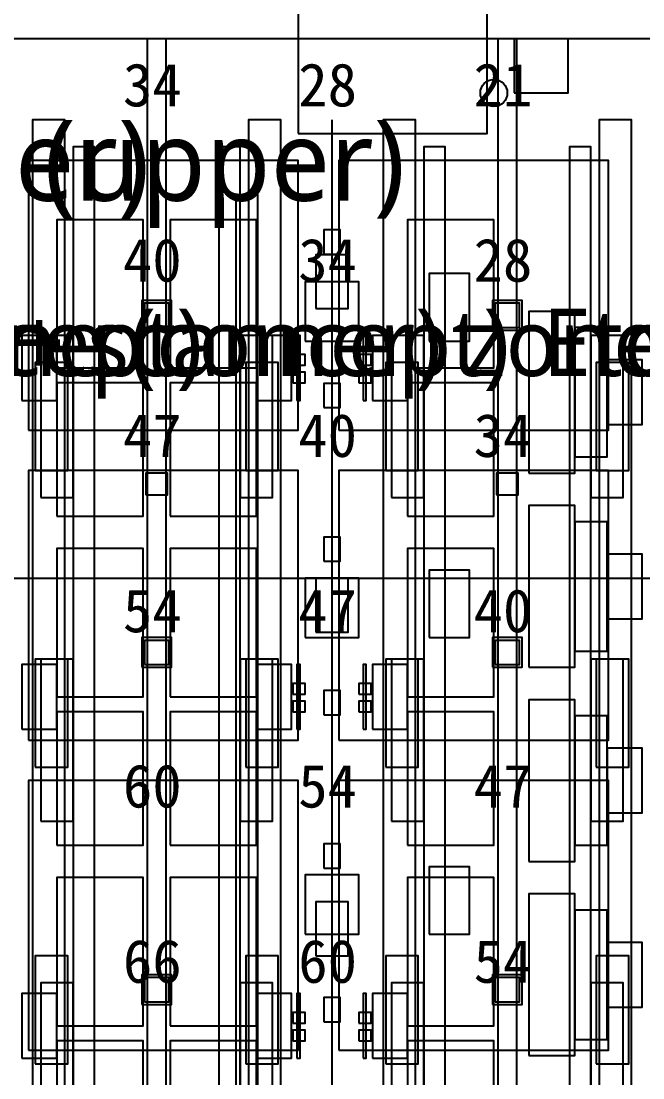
# Model space of a CAD drawing. Header units: metres. Extents: x -1640 to 1560, y -268 to 2338.
# Drawn here: x -201.28 to -178.22, y 1684.47 to 1723.66 of the extents above; entities that cross this region are included whole.
import ezdxf

# ---------------------------------------------------------------- set-up
doc = ezdxf.new("R2010")
doc.units = ezdxf.units.M
for name, color, linetype in [('1F_CHL', 4, 'Continuous'), ('1F_EHS_EXTINGUISHER_HYDRANT_CABINET_CONCEPT', 1, 'Continuous'), ('1F_PUMP', 2, 'Continuous'), ('1F_SCR', 3, 'Continuous'), ('1F_STRUCT_COLUMN', 8, 'Continuous'), ('1F_ZONE', 3, 'Continuous'), ('2F_CSF_LATERAL_RACK_CONCEPT', 9, 'Continuous'), ('2F_RFG', 5, 'Continuous'), ('2F_STRUCT_COLUMN', 8, 'Continuous'), ('2F_VMB', 6, 'Continuous'), ('2F_ZONE', 3, 'Continuous'), ('3F_CLEANROOM_OVERHEAD_PIPE_DUCT_CONCEPT', 9, 'Continuous'), ('3F_EHS_EGRESS_DIST_M', 2, 'Continuous'), ('3F_ETCH', 2, 'Continuous'), ('3F_FOUP', 5, 'Continuous'), ('3F_OHT', 9, 'Continuous'), ('3F_OHTV', 1, 'Continuous'), ('3F_PHOTO', 1, 'Continuous'), ('3F_STRUCT_COLUMN', 8, 'Continuous'), ('3F_TBAR', 6, 'Continuous'), ('3F_TEXT', 7, 'Continuous'), ('3F_ZONE', 3, 'Continuous'), ('4F_FFU', 1, 'Continuous'), ('4F_STRUCT_PLENUM_TRUSS_CONCEPT', 9, 'Continuous'), ('4F_TEXT', 7, 'Continuous'), ('4F_ZONE', 3, 'Continuous'), ('5F_CHL', 4, 'Continuous'), ('5F_EHS_EXTINGUISHER_HYDRANT_CABINET_CONCEPT', 1, 'Continuous'), ('5F_PUMP', 2, 'Continuous'), ('5F_SCR', 3, 'Continuous'), ('5F_STRUCT_COLUMN', 8, 'Continuous'), ('5F_ZONE', 3, 'Continuous'), ('6F_CSF_LATERAL_RACK_CONCEPT', 9, 'Continuous'), ('6F_RFG', 5, 'Continuous'), ('6F_STRUCT_COLUMN', 8, 'Continuous'), ('6F_VMB', 6, 'Continuous'), ('6F_ZONE', 3, 'Continuous'), ('7F_CLEANROOM_OVERHEAD_PIPE_DUCT_CONCEPT', 9, 'Continuous'), ('7F_EHS_EGRESS_DIST_M', 2, 'Continuous'), ('7F_ETCH', 2, 'Continuous'), ('7F_FOUP', 5, 'Continuous'), ('7F_OHT', 9, 'Continuous'), ('7F_OHTV', 1, 'Continuous'), ('7F_PHOTO', 1, 'Continuous'), ('7F_STRUCT_COLUMN', 8, 'Continuous'), ('7F_TBAR', 6, 'Continuous'), ('7F_TEXT', 7, 'Continuous'), ('7F_ZONE', 3, 'Continuous'), ('8F_FFU', 1, 'Continuous'), ('8F_STRUCT_PLENUM_TRUSS_CONCEPT', 9, 'Continuous'), ('8F_TEXT', 7, 'Continuous'), ('8F_ZONE', 3, 'Continuous'), ('RF_RSC', 4, 'Continuous'), ('RF_STACK', 2, 'Continuous'), ('UTIL_GAS.SPEC_CONCEPT', 3, 'Continuous'), ('UTIL_PCW.R_CONCEPT', 1, 'Continuous'), ('UTIL_PCW.S_CONCEPT', 6, 'Continuous')]:
    doc.layers.add(name, color=color, linetype=linetype)
doc.styles.add('KO', font='malgun.ttf')

msp = doc.modelspace()

# ---------------------------------------------------------------- linework, layer by layer
at = {"layer": '1F_CHL'}
for points in [[(-186.15, 1711.8), (-184.65, 1711.8), (-184.65, 1714.3), (-186.15, 1714.3)], [(-186.15, 1700.8), (-184.65, 1700.8), (-184.65, 1703.3), (-186.15, 1703.3)], [(-186.15, 1689.8), (-184.65, 1689.8), (-184.65, 1692.3), (-186.15, 1692.3)]]:
    msp.add_lwpolyline(points, close=True, dxfattribs=at)
at = {"layer": '1F_EHS_EXTINGUISHER_HYDRANT_CABINET_CONCEPT'}
msp.add_circle((-183.75, 1721), 0.5, dxfattribs=at)
at = {"layer": '1F_PUMP'}
for points in [[(-200.75, 1707), (-199.55, 1707), (-199.55, 1711), (-200.75, 1711)], [(-192.95, 1707), (-191.75, 1707), (-191.75, 1711), (-192.95, 1711)], [(-187.75, 1707), (-186.55, 1707), (-186.55, 1711), (-187.75, 1711)], [(-179.95, 1707), (-178.75, 1707), (-178.75, 1711), (-179.95, 1711)], [(-200.75, 1696), (-199.55, 1696), (-199.55, 1700), (-200.75, 1700)], [(-192.95, 1696), (-191.75, 1696), (-191.75, 1700), (-192.95, 1700)], [(-187.75, 1696), (-186.55, 1696), (-186.55, 1700), (-187.75, 1700)], [(-179.95, 1696), (-178.75, 1696), (-178.75, 1700), (-179.95, 1700)], [(-200.75, 1685), (-199.55, 1685), (-199.55, 1689), (-200.75, 1689)], [(-192.95, 1685), (-191.75, 1685), (-191.75, 1689), (-192.95, 1689)], [(-187.75, 1685), (-186.55, 1685), (-186.55, 1689), (-187.75, 1689)], [(-179.95, 1685), (-178.75, 1685), (-178.75, 1689), (-179.95, 1689)]]:
    msp.add_lwpolyline(points, close=True, dxfattribs=at)
at = {"layer": '1F_SCR'}
for points in [[(-190.75, 1711.8), (-188.75, 1711.8), (-188.75, 1714), (-190.75, 1714)], [(-190.75, 1700.8), (-188.75, 1700.8), (-188.75, 1703), (-190.75, 1703)], [(-190.75, 1689.8), (-188.75, 1689.8), (-188.75, 1692), (-190.75, 1692)]]:
    msp.add_lwpolyline(points, close=True, dxfattribs=at)
at = {"layer": '1F_STRUCT_COLUMN'}
for points in [[(-196.8, 1712.2), (-195.7, 1712.2), (-195.7, 1713.3), (-196.8, 1713.3)], [(-183.8, 1712.2), (-182.7, 1712.2), (-182.7, 1713.3), (-183.8, 1713.3)], [(-196.8, 1699.7), (-195.7, 1699.7), (-195.7, 1700.8), (-196.8, 1700.8)], [(-183.8, 1699.7), (-182.7, 1699.7), (-182.7, 1700.8), (-183.8, 1700.8)], [(-196.8, 1687.2), (-195.7, 1687.2), (-195.7, 1688.3), (-196.8, 1688.3)], [(-183.8, 1687.2), (-182.7, 1687.2), (-182.7, 1688.3), (-183.8, 1688.3)]]:
    msp.add_lwpolyline(points, close=True, dxfattribs=at)
at = {"layer": '1F_ZONE'}
msp.add_lwpolyline([(-283, 1569), (-57.5, 1569), (-57.5, 1723), (-283, 1723)], close=True, dxfattribs=at)
at = {"layer": '2F_CSF_LATERAL_RACK_CONCEPT'}
for points in [[(-199.35, 1573), (-198.55, 1573), (-198.55, 1719), (-199.35, 1719)], [(-193.95, 1573), (-193.15, 1573), (-193.15, 1719), (-193.95, 1719)], [(-186.35, 1573), (-185.55, 1573), (-185.55, 1719), (-186.35, 1719)], [(-180.95, 1573), (-180.15, 1573), (-180.15, 1719), (-180.95, 1719)]]:
    msp.add_lwpolyline(points, close=True, dxfattribs=at)
at = {"layer": '2F_RFG'}
for points in [[(-200.55, 1706), (-199.35, 1706), (-199.35, 1712), (-200.55, 1712)], [(-193.15, 1706), (-191.95, 1706), (-191.95, 1712), (-193.15, 1712)], [(-187.55, 1706), (-186.35, 1706), (-186.35, 1712), (-187.55, 1712)], [(-180.15, 1706), (-178.95, 1706), (-178.95, 1712), (-180.15, 1712)], [(-200.55, 1694), (-199.35, 1694), (-199.35, 1700), (-200.55, 1700)], [(-193.15, 1694), (-191.95, 1694), (-191.95, 1700), (-193.15, 1700)], [(-187.55, 1694), (-186.35, 1694), (-186.35, 1700), (-187.55, 1700)], [(-180.15, 1694), (-178.95, 1694), (-178.95, 1700), (-180.15, 1700)], [(-200.55, 1682), (-199.35, 1682), (-199.35, 1688), (-200.55, 1688)], [(-193.15, 1682), (-191.95, 1682), (-191.95, 1688), (-193.15, 1688)], [(-187.55, 1682), (-186.35, 1682), (-186.35, 1688), (-187.55, 1688)], [(-180.15, 1682), (-178.95, 1682), (-178.95, 1688), (-180.15, 1688)]]:
    msp.add_lwpolyline(points, close=True, dxfattribs=at)
at = {"layer": '2F_STRUCT_COLUMN'}
for points in [[(-196.7, 1712.3), (-195.8, 1712.3), (-195.8, 1713.2), (-196.7, 1713.2)], [(-183.7, 1712.3), (-182.8, 1712.3), (-182.8, 1713.2), (-183.7, 1713.2)], [(-196.7, 1699.8), (-195.8, 1699.8), (-195.8, 1700.7), (-196.7, 1700.7)], [(-183.7, 1699.8), (-182.8, 1699.8), (-182.8, 1700.7), (-183.7, 1700.7)], [(-196.7, 1687.3), (-195.8, 1687.3), (-195.8, 1688.2), (-196.7, 1688.2)], [(-183.7, 1687.3), (-182.8, 1687.3), (-182.8, 1688.2), (-183.7, 1688.2)]]:
    msp.add_lwpolyline(points, close=True, dxfattribs=at)
at = {"layer": '2F_VMB'}
for points in [[(-190.35, 1713), (-189.15, 1713), (-189.15, 1715), (-190.35, 1715)], [(-190.35, 1701), (-189.15, 1701), (-189.15, 1703), (-190.35, 1703)], [(-190.35, 1689), (-189.15, 1689), (-189.15, 1691), (-190.35, 1691)]]:
    msp.add_lwpolyline(points, close=True, dxfattribs=at)
at = {"layer": '2F_ZONE'}
msp.add_lwpolyline([(-283, 1569), (-57.5, 1569), (-57.5, 1723), (-283, 1723)], close=True, dxfattribs=at)
at = {"layer": '3F_CLEANROOM_OVERHEAD_PIPE_DUCT_CONCEPT'}
for points in [[(-200.85, 1572), (-199.65, 1572), (-199.65, 1720), (-200.85, 1720)], [(-192.85, 1572), (-191.65, 1572), (-191.65, 1720), (-192.85, 1720)], [(-187.85, 1572), (-186.65, 1572), (-186.65, 1720), (-187.85, 1720)], [(-179.85, 1572), (-178.65, 1572), (-178.65, 1720), (-179.85, 1720)]]:
    msp.add_lwpolyline(points, close=True, dxfattribs=at)
at = {"layer": '3F_ETCH'}
for points in [[(-182.45, 1706.9), (-180.75, 1706.9), (-180.75, 1712.9), (-182.45, 1712.9)], [(-180.75, 1707.5), (-179.55, 1707.5), (-179.55, 1712.3), (-180.75, 1712.3)], [(-179.55, 1708.7), (-178.25, 1708.7), (-178.25, 1711.1), (-179.55, 1711.1)], [(-182.45, 1699.7), (-180.75, 1699.7), (-180.75, 1705.7), (-182.45, 1705.7)], [(-180.75, 1700.3), (-179.55, 1700.3), (-179.55, 1705.1), (-180.75, 1705.1)], [(-179.55, 1701.5), (-178.25, 1701.5), (-178.25, 1703.9), (-179.55, 1703.9)], [(-182.45, 1692.5), (-180.75, 1692.5), (-180.75, 1698.5), (-182.45, 1698.5)], [(-180.75, 1693.1), (-179.55, 1693.1), (-179.55, 1697.9), (-180.75, 1697.9)], [(-179.55, 1694.3), (-178.25, 1694.3), (-178.25, 1696.7), (-179.55, 1696.7)], [(-182.45, 1685.3), (-180.75, 1685.3), (-180.75, 1691.3), (-182.45, 1691.3)], [(-180.75, 1685.9), (-179.55, 1685.9), (-179.55, 1690.7), (-180.75, 1690.7)], [(-179.55, 1687.1), (-178.25, 1687.1), (-178.25, 1689.5), (-179.55, 1689.5)]]:
    msp.add_lwpolyline(points, close=True, dxfattribs=at)
at = {"layer": '3F_FOUP'}
for points in [[(-191.2, 1710.9), (-190.75, 1710.9), (-190.75, 1711.3), (-191.2, 1711.3)], [(-188.75, 1710.9), (-188.3, 1710.9), (-188.3, 1711.3), (-188.75, 1711.3)], [(-191.2, 1710.25), (-190.75, 1710.25), (-190.75, 1710.65), (-191.2, 1710.65)], [(-188.75, 1710.25), (-188.3, 1710.25), (-188.3, 1710.65), (-188.75, 1710.65)], [(-191.2, 1698.7), (-190.75, 1698.7), (-190.75, 1699.1), (-191.2, 1699.1)], [(-188.75, 1698.7), (-188.3, 1698.7), (-188.3, 1699.1), (-188.75, 1699.1)], [(-191.2, 1698.05), (-190.75, 1698.05), (-190.75, 1698.45), (-191.2, 1698.45)], [(-188.75, 1698.05), (-188.3, 1698.05), (-188.3, 1698.45), (-188.75, 1698.45)], [(-191.2, 1686.5), (-190.75, 1686.5), (-190.75, 1686.9), (-191.2, 1686.9)], [(-188.75, 1686.5), (-188.3, 1686.5), (-188.3, 1686.9), (-188.75, 1686.9)], [(-191.2, 1685.85), (-190.75, 1685.85), (-190.75, 1686.25), (-191.2, 1686.25)], [(-188.75, 1685.85), (-188.3, 1685.85), (-188.3, 1686.25), (-188.75, 1686.25)]]:
    msp.add_lwpolyline(points, close=True, dxfattribs=at)
at = {"layer": '3F_OHT'}
msp.add_line((-189.75, 1650), (-189.75, 1720), dxfattribs=at)
at = {"layer": '3F_OHTV'}
for points in [[(-190.05, 1715.02), (-189.45, 1715.02), (-189.45, 1715.92), (-190.05, 1715.92)], [(-190.05, 1709.33), (-189.45, 1709.33), (-189.45, 1710.23), (-190.05, 1710.23)], [(-190.05, 1703.63), (-189.45, 1703.63), (-189.45, 1704.53), (-190.05, 1704.53)], [(-190.05, 1697.94), (-189.45, 1697.94), (-189.45, 1698.84), (-190.05, 1698.84)], [(-190.05, 1692.25), (-189.45, 1692.25), (-189.45, 1693.15), (-190.05, 1693.15)], [(-190.05, 1686.55), (-189.45, 1686.55), (-189.45, 1687.45), (-190.05, 1687.45)]]:
    msp.add_lwpolyline(points, close=True, dxfattribs=at)
at = {"layer": '3F_PHOTO'}
for points in [[(-199.95, 1710.8), (-196.75, 1710.8), (-196.75, 1716.3), (-199.95, 1716.3)], [(-195.75, 1710.8), (-192.55, 1710.8), (-192.55, 1716.3), (-195.75, 1716.3)], [(-186.95, 1710.8), (-183.75, 1710.8), (-183.75, 1716.3), (-186.95, 1716.3)], [(-201.25, 1709.6), (-199.95, 1709.6), (-199.95, 1712), (-201.25, 1712)], [(-192.55, 1709.6), (-191.25, 1709.6), (-191.25, 1712), (-192.55, 1712)], [(-188.25, 1709.6), (-186.95, 1709.6), (-186.95, 1712), (-188.25, 1712)], [(-199.95, 1705.3), (-196.75, 1705.3), (-196.75, 1710.25), (-199.95, 1710.25)], [(-195.75, 1705.3), (-192.55, 1705.3), (-192.55, 1710.25), (-195.75, 1710.25)], [(-186.95, 1705.3), (-183.75, 1705.3), (-183.75, 1710.25), (-186.95, 1710.25)], [(-199.95, 1698.6), (-196.75, 1698.6), (-196.75, 1704.1), (-199.95, 1704.1)], [(-195.75, 1698.6), (-192.55, 1698.6), (-192.55, 1704.1), (-195.75, 1704.1)], [(-186.95, 1698.6), (-183.75, 1698.6), (-183.75, 1704.1), (-186.95, 1704.1)], [(-201.25, 1697.4), (-199.95, 1697.4), (-199.95, 1699.8), (-201.25, 1699.8)], [(-192.55, 1697.4), (-191.25, 1697.4), (-191.25, 1699.8), (-192.55, 1699.8)], [(-188.25, 1697.4), (-186.95, 1697.4), (-186.95, 1699.8), (-188.25, 1699.8)], [(-199.95, 1693.1), (-196.75, 1693.1), (-196.75, 1698.05), (-199.95, 1698.05)], [(-195.75, 1693.1), (-192.55, 1693.1), (-192.55, 1698.05), (-195.75, 1698.05)], [(-186.95, 1693.1), (-183.75, 1693.1), (-183.75, 1698.05), (-186.95, 1698.05)], [(-199.95, 1686.4), (-196.75, 1686.4), (-196.75, 1691.9), (-199.95, 1691.9)], [(-195.75, 1686.4), (-192.55, 1686.4), (-192.55, 1691.9), (-195.75, 1691.9)], [(-186.95, 1686.4), (-183.75, 1686.4), (-183.75, 1691.9), (-186.95, 1691.9)], [(-201.25, 1685.2), (-199.95, 1685.2), (-199.95, 1687.6), (-201.25, 1687.6)], [(-192.55, 1685.2), (-191.25, 1685.2), (-191.25, 1687.6), (-192.55, 1687.6)], [(-188.25, 1685.2), (-186.95, 1685.2), (-186.95, 1687.6), (-188.25, 1687.6)], [(-199.95, 1680.9), (-196.75, 1680.9), (-196.75, 1685.85), (-199.95, 1685.85)], [(-195.75, 1680.9), (-192.55, 1680.9), (-192.55, 1685.85), (-195.75, 1685.85)], [(-186.95, 1680.9), (-183.75, 1680.9), (-183.75, 1685.85), (-186.95, 1685.85)]]:
    msp.add_lwpolyline(points, close=True, dxfattribs=at)
at = {"layer": '3F_STRUCT_COLUMN'}
for points in [[(-196.65, 1706.1), (-195.85, 1706.1), (-195.85, 1706.9), (-196.65, 1706.9)], [(-183.65, 1706.1), (-182.85, 1706.1), (-182.85, 1706.9), (-183.65, 1706.9)]]:
    msp.add_lwpolyline(points, close=True, dxfattribs=at)
at = {"layer": '3F_TBAR'}
for points in [[(-191.05, 1709.6), (-190.93, 1709.6), (-190.93, 1712), (-191.05, 1712)], [(-188.6, 1709.6), (-188.48, 1709.6), (-188.48, 1712), (-188.6, 1712)], [(-191.05, 1697.4), (-190.93, 1697.4), (-190.93, 1699.8), (-191.05, 1699.8)], [(-188.6, 1697.4), (-188.48, 1697.4), (-188.48, 1699.8), (-188.6, 1699.8)], [(-191.05, 1685.2), (-190.93, 1685.2), (-190.93, 1687.6), (-191.05, 1687.6)], [(-188.6, 1685.2), (-188.48, 1685.2), (-188.48, 1687.6), (-188.6, 1687.6)]]:
    msp.add_lwpolyline(points, close=True, dxfattribs=at)
at = {"layer": '3F_ZONE'}
msp.add_lwpolyline([(-283, 1569), (-57.5, 1569), (-57.5, 1723), (-283, 1723)], close=True, dxfattribs=at)
at = {"layer": '4F_FFU'}
for points in [[(-201, 1708.5), (-191, 1708.5), (-191, 1718.5), (-201, 1718.5)], [(-189.5, 1708.5), (-179.5, 1708.5), (-179.5, 1718.5), (-189.5, 1718.5)], [(-201, 1697), (-191, 1697), (-191, 1707), (-201, 1707)], [(-189.5, 1697), (-179.5, 1697), (-179.5, 1707), (-189.5, 1707)], [(-201, 1685.5), (-191, 1685.5), (-191, 1695.5), (-201, 1695.5)], [(-189.5, 1685.5), (-179.5, 1685.5), (-179.5, 1695.5), (-189.5, 1695.5)]]:
    msp.add_lwpolyline(points, close=True, dxfattribs=at)
at = {"layer": '4F_STRUCT_PLENUM_TRUSS_CONCEPT'}
for points in [[(-196.6, 1569), (-195.9, 1569), (-195.9, 1723), (-196.6, 1723)], [(-183.6, 1569), (-182.9, 1569), (-182.9, 1723), (-183.6, 1723)]]:
    msp.add_lwpolyline(points, close=True, dxfattribs=at)
at = {"layer": '4F_ZONE'}
msp.add_lwpolyline([(-283, 1569), (-57.5, 1569), (-57.5, 1723), (-283, 1723)], close=True, dxfattribs=at)
at = {"layer": '5F_CHL'}
for points in [[(-186.15, 1711.8), (-184.65, 1711.8), (-184.65, 1714.3), (-186.15, 1714.3)], [(-186.15, 1700.8), (-184.65, 1700.8), (-184.65, 1703.3), (-186.15, 1703.3)], [(-186.15, 1689.8), (-184.65, 1689.8), (-184.65, 1692.3), (-186.15, 1692.3)]]:
    msp.add_lwpolyline(points, close=True, dxfattribs=at)
at = {"layer": '5F_EHS_EXTINGUISHER_HYDRANT_CABINET_CONCEPT'}
msp.add_circle((-183.75, 1721), 0.5, dxfattribs=at)
at = {"layer": '5F_PUMP'}
for points in [[(-200.75, 1707), (-199.55, 1707), (-199.55, 1711), (-200.75, 1711)], [(-192.95, 1707), (-191.75, 1707), (-191.75, 1711), (-192.95, 1711)], [(-187.75, 1707), (-186.55, 1707), (-186.55, 1711), (-187.75, 1711)], [(-179.95, 1707), (-178.75, 1707), (-178.75, 1711), (-179.95, 1711)], [(-200.75, 1696), (-199.55, 1696), (-199.55, 1700), (-200.75, 1700)], [(-192.95, 1696), (-191.75, 1696), (-191.75, 1700), (-192.95, 1700)], [(-187.75, 1696), (-186.55, 1696), (-186.55, 1700), (-187.75, 1700)], [(-179.95, 1696), (-178.75, 1696), (-178.75, 1700), (-179.95, 1700)], [(-200.75, 1685), (-199.55, 1685), (-199.55, 1689), (-200.75, 1689)], [(-192.95, 1685), (-191.75, 1685), (-191.75, 1689), (-192.95, 1689)], [(-187.75, 1685), (-186.55, 1685), (-186.55, 1689), (-187.75, 1689)], [(-179.95, 1685), (-178.75, 1685), (-178.75, 1689), (-179.95, 1689)]]:
    msp.add_lwpolyline(points, close=True, dxfattribs=at)
at = {"layer": '5F_SCR'}
for points in [[(-190.75, 1711.8), (-188.75, 1711.8), (-188.75, 1714), (-190.75, 1714)], [(-190.75, 1700.8), (-188.75, 1700.8), (-188.75, 1703), (-190.75, 1703)], [(-190.75, 1689.8), (-188.75, 1689.8), (-188.75, 1692), (-190.75, 1692)]]:
    msp.add_lwpolyline(points, close=True, dxfattribs=at)
at = {"layer": '5F_STRUCT_COLUMN'}
for points in [[(-196.8, 1712.2), (-195.7, 1712.2), (-195.7, 1713.3), (-196.8, 1713.3)], [(-183.8, 1712.2), (-182.7, 1712.2), (-182.7, 1713.3), (-183.8, 1713.3)], [(-196.8, 1699.7), (-195.7, 1699.7), (-195.7, 1700.8), (-196.8, 1700.8)], [(-183.8, 1699.7), (-182.7, 1699.7), (-182.7, 1700.8), (-183.8, 1700.8)], [(-196.8, 1687.2), (-195.7, 1687.2), (-195.7, 1688.3), (-196.8, 1688.3)], [(-183.8, 1687.2), (-182.7, 1687.2), (-182.7, 1688.3), (-183.8, 1688.3)]]:
    msp.add_lwpolyline(points, close=True, dxfattribs=at)
at = {"layer": '5F_ZONE'}
msp.add_lwpolyline([(-283, 1569), (-57.5, 1569), (-57.5, 1723), (-283, 1723)], close=True, dxfattribs=at)
at = {"layer": '6F_CSF_LATERAL_RACK_CONCEPT'}
for points in [[(-199.35, 1573), (-198.55, 1573), (-198.55, 1719), (-199.35, 1719)], [(-193.95, 1573), (-193.15, 1573), (-193.15, 1719), (-193.95, 1719)], [(-186.35, 1573), (-185.55, 1573), (-185.55, 1719), (-186.35, 1719)], [(-180.95, 1573), (-180.15, 1573), (-180.15, 1719), (-180.95, 1719)]]:
    msp.add_lwpolyline(points, close=True, dxfattribs=at)
at = {"layer": '6F_RFG'}
for points in [[(-200.55, 1706), (-199.35, 1706), (-199.35, 1712), (-200.55, 1712)], [(-193.15, 1706), (-191.95, 1706), (-191.95, 1712), (-193.15, 1712)], [(-187.55, 1706), (-186.35, 1706), (-186.35, 1712), (-187.55, 1712)], [(-180.15, 1706), (-178.95, 1706), (-178.95, 1712), (-180.15, 1712)], [(-200.55, 1694), (-199.35, 1694), (-199.35, 1700), (-200.55, 1700)], [(-193.15, 1694), (-191.95, 1694), (-191.95, 1700), (-193.15, 1700)], [(-187.55, 1694), (-186.35, 1694), (-186.35, 1700), (-187.55, 1700)], [(-180.15, 1694), (-178.95, 1694), (-178.95, 1700), (-180.15, 1700)], [(-200.55, 1682), (-199.35, 1682), (-199.35, 1688), (-200.55, 1688)], [(-193.15, 1682), (-191.95, 1682), (-191.95, 1688), (-193.15, 1688)], [(-187.55, 1682), (-186.35, 1682), (-186.35, 1688), (-187.55, 1688)], [(-180.15, 1682), (-178.95, 1682), (-178.95, 1688), (-180.15, 1688)]]:
    msp.add_lwpolyline(points, close=True, dxfattribs=at)
at = {"layer": '6F_STRUCT_COLUMN'}
for points in [[(-196.7, 1712.3), (-195.8, 1712.3), (-195.8, 1713.2), (-196.7, 1713.2)], [(-183.7, 1712.3), (-182.8, 1712.3), (-182.8, 1713.2), (-183.7, 1713.2)], [(-196.7, 1699.8), (-195.8, 1699.8), (-195.8, 1700.7), (-196.7, 1700.7)], [(-183.7, 1699.8), (-182.8, 1699.8), (-182.8, 1700.7), (-183.7, 1700.7)], [(-196.7, 1687.3), (-195.8, 1687.3), (-195.8, 1688.2), (-196.7, 1688.2)], [(-183.7, 1687.3), (-182.8, 1687.3), (-182.8, 1688.2), (-183.7, 1688.2)]]:
    msp.add_lwpolyline(points, close=True, dxfattribs=at)
at = {"layer": '6F_VMB'}
for points in [[(-190.35, 1713), (-189.15, 1713), (-189.15, 1715), (-190.35, 1715)], [(-190.35, 1701), (-189.15, 1701), (-189.15, 1703), (-190.35, 1703)], [(-190.35, 1689), (-189.15, 1689), (-189.15, 1691), (-190.35, 1691)]]:
    msp.add_lwpolyline(points, close=True, dxfattribs=at)
at = {"layer": '6F_ZONE'}
msp.add_lwpolyline([(-283, 1569), (-57.5, 1569), (-57.5, 1723), (-283, 1723)], close=True, dxfattribs=at)
at = {"layer": '7F_CLEANROOM_OVERHEAD_PIPE_DUCT_CONCEPT'}
for points in [[(-200.85, 1572), (-199.65, 1572), (-199.65, 1720), (-200.85, 1720)], [(-192.85, 1572), (-191.65, 1572), (-191.65, 1720), (-192.85, 1720)], [(-187.85, 1572), (-186.65, 1572), (-186.65, 1720), (-187.85, 1720)], [(-179.85, 1572), (-178.65, 1572), (-178.65, 1720), (-179.85, 1720)]]:
    msp.add_lwpolyline(points, close=True, dxfattribs=at)
at = {"layer": '7F_ETCH'}
for points in [[(-182.45, 1706.9), (-180.75, 1706.9), (-180.75, 1712.9), (-182.45, 1712.9)], [(-180.75, 1707.5), (-179.55, 1707.5), (-179.55, 1712.3), (-180.75, 1712.3)], [(-179.55, 1708.7), (-178.25, 1708.7), (-178.25, 1711.1), (-179.55, 1711.1)], [(-182.45, 1699.7), (-180.75, 1699.7), (-180.75, 1705.7), (-182.45, 1705.7)], [(-180.75, 1700.3), (-179.55, 1700.3), (-179.55, 1705.1), (-180.75, 1705.1)], [(-179.55, 1701.5), (-178.25, 1701.5), (-178.25, 1703.9), (-179.55, 1703.9)], [(-182.45, 1692.5), (-180.75, 1692.5), (-180.75, 1698.5), (-182.45, 1698.5)], [(-180.75, 1693.1), (-179.55, 1693.1), (-179.55, 1697.9), (-180.75, 1697.9)], [(-179.55, 1694.3), (-178.25, 1694.3), (-178.25, 1696.7), (-179.55, 1696.7)], [(-182.45, 1685.3), (-180.75, 1685.3), (-180.75, 1691.3), (-182.45, 1691.3)], [(-180.75, 1685.9), (-179.55, 1685.9), (-179.55, 1690.7), (-180.75, 1690.7)], [(-179.55, 1687.1), (-178.25, 1687.1), (-178.25, 1689.5), (-179.55, 1689.5)]]:
    msp.add_lwpolyline(points, close=True, dxfattribs=at)
at = {"layer": '7F_FOUP'}
for points in [[(-191.2, 1710.9), (-190.75, 1710.9), (-190.75, 1711.3), (-191.2, 1711.3)], [(-188.75, 1710.9), (-188.3, 1710.9), (-188.3, 1711.3), (-188.75, 1711.3)], [(-191.2, 1710.25), (-190.75, 1710.25), (-190.75, 1710.65), (-191.2, 1710.65)], [(-188.75, 1710.25), (-188.3, 1710.25), (-188.3, 1710.65), (-188.75, 1710.65)], [(-191.2, 1698.7), (-190.75, 1698.7), (-190.75, 1699.1), (-191.2, 1699.1)], [(-188.75, 1698.7), (-188.3, 1698.7), (-188.3, 1699.1), (-188.75, 1699.1)], [(-191.2, 1698.05), (-190.75, 1698.05), (-190.75, 1698.45), (-191.2, 1698.45)], [(-188.75, 1698.05), (-188.3, 1698.05), (-188.3, 1698.45), (-188.75, 1698.45)], [(-191.2, 1686.5), (-190.75, 1686.5), (-190.75, 1686.9), (-191.2, 1686.9)], [(-188.75, 1686.5), (-188.3, 1686.5), (-188.3, 1686.9), (-188.75, 1686.9)], [(-191.2, 1685.85), (-190.75, 1685.85), (-190.75, 1686.25), (-191.2, 1686.25)], [(-188.75, 1685.85), (-188.3, 1685.85), (-188.3, 1686.25), (-188.75, 1686.25)]]:
    msp.add_lwpolyline(points, close=True, dxfattribs=at)
at = {"layer": '7F_OHT'}
msp.add_line((-189.75, 1650), (-189.75, 1720), dxfattribs=at)
at = {"layer": '7F_OHTV'}
for points in [[(-190.05, 1715.02), (-189.45, 1715.02), (-189.45, 1715.92), (-190.05, 1715.92)], [(-190.05, 1709.33), (-189.45, 1709.33), (-189.45, 1710.23), (-190.05, 1710.23)], [(-190.05, 1703.63), (-189.45, 1703.63), (-189.45, 1704.53), (-190.05, 1704.53)], [(-190.05, 1697.94), (-189.45, 1697.94), (-189.45, 1698.84), (-190.05, 1698.84)], [(-190.05, 1692.25), (-189.45, 1692.25), (-189.45, 1693.15), (-190.05, 1693.15)], [(-190.05, 1686.55), (-189.45, 1686.55), (-189.45, 1687.45), (-190.05, 1687.45)]]:
    msp.add_lwpolyline(points, close=True, dxfattribs=at)
at = {"layer": '7F_PHOTO'}
for points in [[(-199.95, 1710.8), (-196.75, 1710.8), (-196.75, 1716.3), (-199.95, 1716.3)], [(-195.75, 1710.8), (-192.55, 1710.8), (-192.55, 1716.3), (-195.75, 1716.3)], [(-186.95, 1710.8), (-183.75, 1710.8), (-183.75, 1716.3), (-186.95, 1716.3)], [(-201.25, 1709.6), (-199.95, 1709.6), (-199.95, 1712), (-201.25, 1712)], [(-192.55, 1709.6), (-191.25, 1709.6), (-191.25, 1712), (-192.55, 1712)], [(-188.25, 1709.6), (-186.95, 1709.6), (-186.95, 1712), (-188.25, 1712)], [(-199.95, 1705.3), (-196.75, 1705.3), (-196.75, 1710.25), (-199.95, 1710.25)], [(-195.75, 1705.3), (-192.55, 1705.3), (-192.55, 1710.25), (-195.75, 1710.25)], [(-186.95, 1705.3), (-183.75, 1705.3), (-183.75, 1710.25), (-186.95, 1710.25)], [(-199.95, 1698.6), (-196.75, 1698.6), (-196.75, 1704.1), (-199.95, 1704.1)], [(-195.75, 1698.6), (-192.55, 1698.6), (-192.55, 1704.1), (-195.75, 1704.1)], [(-186.95, 1698.6), (-183.75, 1698.6), (-183.75, 1704.1), (-186.95, 1704.1)], [(-201.25, 1697.4), (-199.95, 1697.4), (-199.95, 1699.8), (-201.25, 1699.8)], [(-192.55, 1697.4), (-191.25, 1697.4), (-191.25, 1699.8), (-192.55, 1699.8)], [(-188.25, 1697.4), (-186.95, 1697.4), (-186.95, 1699.8), (-188.25, 1699.8)], [(-199.95, 1693.1), (-196.75, 1693.1), (-196.75, 1698.05), (-199.95, 1698.05)], [(-195.75, 1693.1), (-192.55, 1693.1), (-192.55, 1698.05), (-195.75, 1698.05)], [(-186.95, 1693.1), (-183.75, 1693.1), (-183.75, 1698.05), (-186.95, 1698.05)], [(-199.95, 1686.4), (-196.75, 1686.4), (-196.75, 1691.9), (-199.95, 1691.9)], [(-195.75, 1686.4), (-192.55, 1686.4), (-192.55, 1691.9), (-195.75, 1691.9)], [(-186.95, 1686.4), (-183.75, 1686.4), (-183.75, 1691.9), (-186.95, 1691.9)], [(-201.25, 1685.2), (-199.95, 1685.2), (-199.95, 1687.6), (-201.25, 1687.6)], [(-192.55, 1685.2), (-191.25, 1685.2), (-191.25, 1687.6), (-192.55, 1687.6)], [(-188.25, 1685.2), (-186.95, 1685.2), (-186.95, 1687.6), (-188.25, 1687.6)], [(-199.95, 1680.9), (-196.75, 1680.9), (-196.75, 1685.85), (-199.95, 1685.85)], [(-195.75, 1680.9), (-192.55, 1680.9), (-192.55, 1685.85), (-195.75, 1685.85)], [(-186.95, 1680.9), (-183.75, 1680.9), (-183.75, 1685.85), (-186.95, 1685.85)]]:
    msp.add_lwpolyline(points, close=True, dxfattribs=at)
at = {"layer": '7F_STRUCT_COLUMN'}
for points in [[(-196.65, 1706.1), (-195.85, 1706.1), (-195.85, 1706.9), (-196.65, 1706.9)], [(-183.65, 1706.1), (-182.85, 1706.1), (-182.85, 1706.9), (-183.65, 1706.9)]]:
    msp.add_lwpolyline(points, close=True, dxfattribs=at)
at = {"layer": '7F_TBAR'}
for points in [[(-191.05, 1709.6), (-190.93, 1709.6), (-190.93, 1712), (-191.05, 1712)], [(-188.6, 1709.6), (-188.48, 1709.6), (-188.48, 1712), (-188.6, 1712)], [(-191.05, 1697.4), (-190.93, 1697.4), (-190.93, 1699.8), (-191.05, 1699.8)], [(-188.6, 1697.4), (-188.48, 1697.4), (-188.48, 1699.8), (-188.6, 1699.8)], [(-191.05, 1685.2), (-190.93, 1685.2), (-190.93, 1687.6), (-191.05, 1687.6)], [(-188.6, 1685.2), (-188.48, 1685.2), (-188.48, 1687.6), (-188.6, 1687.6)]]:
    msp.add_lwpolyline(points, close=True, dxfattribs=at)
at = {"layer": '7F_ZONE'}
msp.add_lwpolyline([(-283, 1569), (-57.5, 1569), (-57.5, 1723), (-283, 1723)], close=True, dxfattribs=at)
at = {"layer": '8F_FFU'}
for points in [[(-201, 1708.5), (-191, 1708.5), (-191, 1718.5), (-201, 1718.5)], [(-189.5, 1708.5), (-179.5, 1708.5), (-179.5, 1718.5), (-189.5, 1718.5)], [(-201, 1697), (-191, 1697), (-191, 1707), (-201, 1707)], [(-189.5, 1697), (-179.5, 1697), (-179.5, 1707), (-189.5, 1707)], [(-201, 1685.5), (-191, 1685.5), (-191, 1695.5), (-201, 1695.5)], [(-189.5, 1685.5), (-179.5, 1685.5), (-179.5, 1695.5), (-189.5, 1695.5)]]:
    msp.add_lwpolyline(points, close=True, dxfattribs=at)
at = {"layer": '8F_STRUCT_PLENUM_TRUSS_CONCEPT'}
for points in [[(-196.6, 1569), (-195.9, 1569), (-195.9, 1723), (-196.6, 1723)], [(-183.6, 1569), (-182.9, 1569), (-182.9, 1723), (-183.6, 1723)]]:
    msp.add_lwpolyline(points, close=True, dxfattribs=at)
at = {"layer": '8F_ZONE'}
msp.add_lwpolyline([(-283, 1569), (-57.5, 1569), (-57.5, 1723), (-283, 1723)], close=True, dxfattribs=at)
at = {"layer": 'RF_RSC'}
msp.add_lwpolyline([(-191, 1719.5), (-184, 1719.5), (-184, 1724.5), (-191, 1724.5)], close=True, dxfattribs=at)
at = {"layer": 'RF_STACK'}
msp.add_lwpolyline([(-183, 1721), (-181, 1721), (-181, 1723), (-183, 1723)], close=True, dxfattribs=at)
at = {"layer": 'UTIL_GAS.SPEC_CONCEPT'}
msp.add_line((-277.3, 1703), (188.3, 1703), dxfattribs=at)
msp.add_line((-277.3, 1703), (188.3, 1703), dxfattribs=at)
at = {"layer": 'UTIL_PCW.R_CONCEPT'}
msp.add_line((-192.495, 1574.78), (-192.495, 1717.23), dxfattribs=at)
msp.add_line((-192.495, 1574.78), (-192.495, 1717.23), dxfattribs=at)
at = {"layer": 'UTIL_PCW.S_CONCEPT'}
msp.add_line((-193.305, 1574.78), (-193.305, 1717.23), dxfattribs=at)
msp.add_line((-193.305, 1574.78), (-193.305, 1717.23), dxfattribs=at)

# ---------------------------------------------------------------- texts
at = {"layer": '3F_EHS_EGRESS_DIST_M'}
for s, p in [('34', (-197.5, 1720.5)), ('28', (-191, 1720.5)), ('21', (-184.5, 1720.5)), ('40', (-197.5, 1714)), ('34', (-191, 1714)), ('28', (-184.5, 1714)), ('47', (-197.5, 1707.5)), ('40', (-191, 1707.5)), ('34', (-184.5, 1707.5)), ('54', (-197.5, 1701)), ('47', (-191, 1701)), ('40', (-184.5, 1701)), ('60', (-197.5, 1694.5)), ('54', (-191, 1694.5)), ('47', (-184.5, 1694.5)), ('66', (-197.5, 1688)), ('60', (-191, 1688)), ('54', (-184.5, 1688))]:
    msp.add_text(s, height=1.6, dxfattribs=at).set_placement(p)
at = {"layer": '3F_TEXT', "style": 'KO'}
for s, p in [('Diffusion / thermal (vertical furnace) zone (concept)', (-272.95, 1710.5)), ('Deposition (CVD/ALD/PVD) zone (concept)', (-246.95, 1710.5)), ('Photo (track + scanner) zone (concept)', (-220.95, 1710.5)), ('Etch zone (concept)', (-181.95, 1710.5))]:
    msp.add_text(s, height=2.5, dxfattribs=at).set_placement(p)
at = {"layer": '4F_TEXT', "style": 'KO'}
msp.add_text('P2 FAB 4F west · FFU plenum and truss (lower)', height=3, dxfattribs=at).set_placement((-281, 1717))
at = {"layer": '7F_EHS_EGRESS_DIST_M'}
for s, p in [('34', (-197.5, 1720.5)), ('28', (-191, 1720.5)), ('21', (-184.5, 1720.5)), ('40', (-197.5, 1714)), ('34', (-191, 1714)), ('28', (-184.5, 1714)), ('47', (-197.5, 1707.5)), ('40', (-191, 1707.5)), ('34', (-184.5, 1707.5)), ('54', (-197.5, 1701)), ('47', (-191, 1701)), ('40', (-184.5, 1701)), ('60', (-197.5, 1694.5)), ('54', (-191, 1694.5)), ('47', (-184.5, 1694.5)), ('66', (-197.5, 1688)), ('60', (-191, 1688)), ('54', (-184.5, 1688))]:
    msp.add_text(s, height=1.6, dxfattribs=at).set_placement(p)
at = {"layer": '7F_TEXT', "style": 'KO'}
for s, p in [('Diffusion / thermal (vertical furnace) zone (concept)', (-272.95, 1710.5)), ('Deposition (CVD/ALD/PVD) zone (concept)', (-246.95, 1710.5)), ('Photo (track + scanner) zone (concept)', (-220.95, 1710.5)), ('Etch zone (concept)', (-181.95, 1710.5))]:
    msp.add_text(s, height=2.5, dxfattribs=at).set_placement(p)
at = {"layer": '8F_TEXT', "style": 'KO'}
msp.add_text('P2 FAB 8F west · FFU plenum and roof truss (upper)', height=3, dxfattribs=at).set_placement((-281, 1717))

doc.saveas('drawing.dxf')
